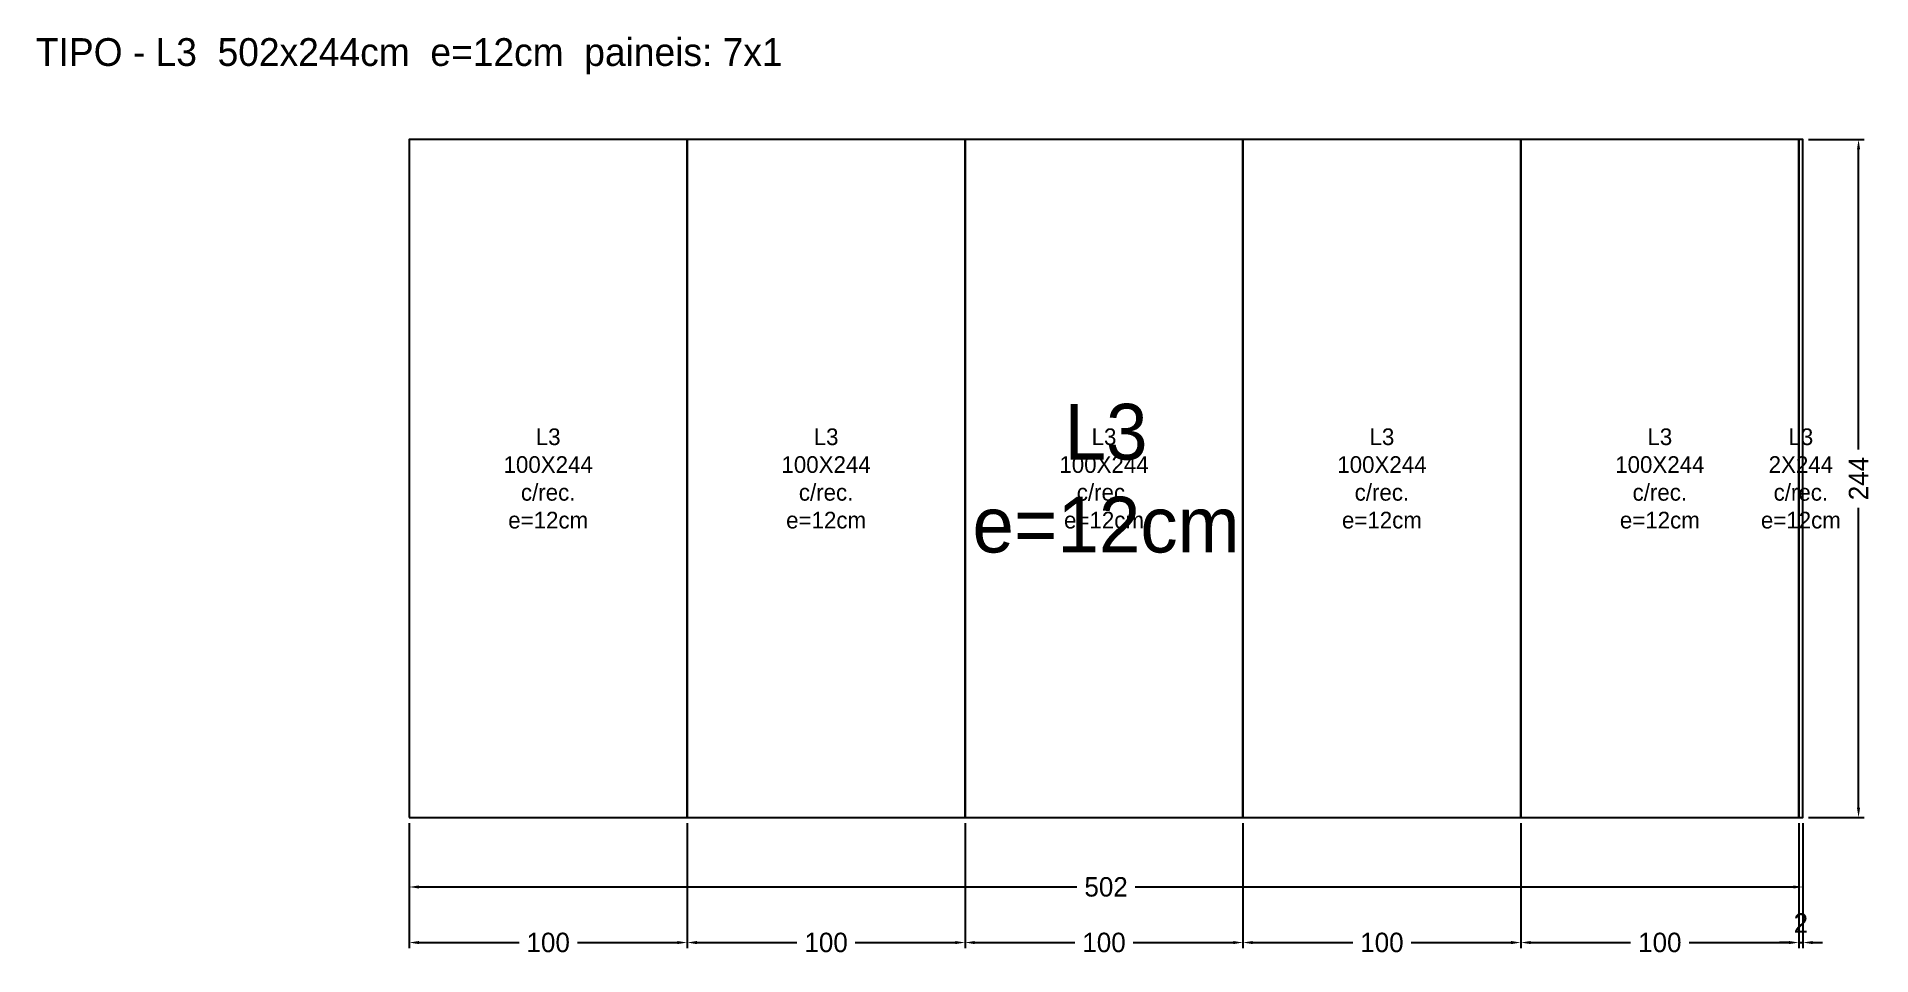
# Model space of a CAD drawing. Header units: metres. Extents: x -134 to 526, y -50 to 281.
import ezdxf

# ---------------------------------------------------------------- set-up
doc = ezdxf.new("R2010")
doc.units = ezdxf.units.M
for name, color, linetype in [('AUX00', 2, 'Continuous'), ('Contorno', 7, 'Continuous'), ('COTA', 3, 'Continuous'), ('NOMENCLATURA', 2, 'Continuous'), ('Paineis', 3, 'Continuous'), ('Texto Secao', 2, 'Continuous')]:
    doc.layers.add(name, color=color, linetype=linetype)
doc.dimstyles.new('COTA_LJ', dxfattribs={"dimtxt": 7, "dimasz": 3.5, "dimexe": 2, "dimexo": 2, "dimgap": 1.5, "dimtad": 1, "dimdec": 1, "dimcen": 2.5, "dimclrd": 3, "dimclre": 3, "dimclrt": 3, "dimazin": 3, "dimtfac": 1, "dimtmove": 0, "dimatfit": 3})

# ---------------------------------------------------------------- blocks, each defined once
blk = doc.blocks.new('_CLOSEDFILLED')
at = {"color": 0, "linetype": 'BYBLOCK'}
blk.add_solid([(-1, 0.16), (0, 0), (-1, -0.16)], dxfattribs=at)
blk = doc.blocks.new('*D1')
at = {"color": 3}
for p, q in [((0, -2), (0, -27)), ((501.5, -2), (501.5, -27)), ((3.5, -25), (240.25, -25)), ((261.25, -25), (498, -25))]:
    blk.add_line(p, q, dxfattribs=at)
at = {"layer": 'Defpoints'}
for p in [(0, 0), (501.5, 0), (0, -25)]:
    blk.add_point(p, dxfattribs=at)
at = {"layer": 'COTA', "color": 3, "xscale": 3.5, "yscale": 3.5, "rotation": 180}
blk.add_blockref('_CLOSEDFILLED', (0, -25), dxfattribs=at)
at = {"layer": 'COTA', "color": 3, "xscale": 3.5, "yscale": 3.5}
blk.add_blockref('_CLOSEDFILLED', (501.5, -25), dxfattribs=at)
at = {"layer": 'COTA', "color": 3, "insert": (250.75, -25), "char_height": 7, "attachment_point": 5}
blk.add_mtext('502', dxfattribs=at)
blk = doc.blocks.new('*D2')
at = {"color": 3}
for p, q in [((503.5, 244), (523.5, 244)), ((521.5, 132.5), (521.5, 240.5)), ((521.5, 3.5), (521.5, 111.5)), ((503.5, 0), (523.5, 0))]:
    blk.add_line(p, q, dxfattribs=at)
at = {"layer": 'Defpoints'}
for p in [(501.5, 244), (501.5, 0), (521.5, 0)]:
    blk.add_point(p, dxfattribs=at)
at = {"layer": 'COTA', "color": 3, "xscale": 3.5, "yscale": 3.5}
for p, rotation in [((521.5, 244), 90), ((521.5, 0), 270)]:
    blk.add_blockref('_CLOSEDFILLED', p, dxfattribs=dict(at, rotation=rotation))
at = {"layer": 'COTA', "color": 3, "insert": (521.5, 122), "char_height": 7, "attachment_point": 5, "rotation": 90}
blk.add_mtext('244', dxfattribs=at)
blk = doc.blocks.new('*D3')
at = {"color": 3}
for p, q in [((0, -2), (0, -47)), ((100, -2), (100, -47)), ((3.5, -45), (39.5, -45)), ((60.5, -45), (96.5, -45))]:
    blk.add_line(p, q, dxfattribs=at)
at = {"layer": 'Defpoints'}
for p in [(0, 0), (100, 0), (0, -45)]:
    blk.add_point(p, dxfattribs=at)
at = {"layer": 'COTA', "color": 3, "xscale": 3.5, "yscale": 3.5, "rotation": 180}
blk.add_blockref('_CLOSEDFILLED', (0, -45), dxfattribs=at)
at = {"layer": 'COTA', "color": 3, "xscale": 3.5, "yscale": 3.5}
blk.add_blockref('_CLOSEDFILLED', (100, -45), dxfattribs=at)
at = {"layer": 'COTA', "color": 3, "insert": (50, -45), "char_height": 7, "attachment_point": 5}
blk.add_mtext('100', dxfattribs=at)
blk = doc.blocks.new('*D4')
at = {"color": 3}
for p, q in [((100, -2), (100, -47)), ((200, -2), (200, -47)), ((103.5, -45), (139.5, -45)), ((160.5, -45), (196.5, -45))]:
    blk.add_line(p, q, dxfattribs=at)
at = {"layer": 'Defpoints'}
for p in [(100, 0), (200, 0), (100, -45)]:
    blk.add_point(p, dxfattribs=at)
at = {"layer": 'COTA', "color": 3, "xscale": 3.5, "yscale": 3.5, "rotation": 180}
blk.add_blockref('_CLOSEDFILLED', (100, -45), dxfattribs=at)
at = {"layer": 'COTA', "color": 3, "xscale": 3.5, "yscale": 3.5}
blk.add_blockref('_CLOSEDFILLED', (200, -45), dxfattribs=at)
at = {"layer": 'COTA', "color": 3, "insert": (150, -45), "char_height": 7, "attachment_point": 5}
blk.add_mtext('100', dxfattribs=at)
blk = doc.blocks.new('*D5')
at = {"color": 3}
for p, q in [((200, -2), (200, -47)), ((300, -2), (300, -47)), ((203.5, -45), (239.5, -45)), ((260.5, -45), (296.5, -45))]:
    blk.add_line(p, q, dxfattribs=at)
at = {"layer": 'Defpoints'}
for p in [(200, 0), (300, 0), (200, -45)]:
    blk.add_point(p, dxfattribs=at)
at = {"layer": 'COTA', "color": 3, "xscale": 3.5, "yscale": 3.5, "rotation": 180}
blk.add_blockref('_CLOSEDFILLED', (200, -45), dxfattribs=at)
at = {"layer": 'COTA', "color": 3, "xscale": 3.5, "yscale": 3.5}
blk.add_blockref('_CLOSEDFILLED', (300, -45), dxfattribs=at)
at = {"layer": 'COTA', "color": 3, "insert": (250, -45), "char_height": 7, "attachment_point": 5}
blk.add_mtext('100', dxfattribs=at)
blk = doc.blocks.new('*D6')
at = {"color": 3}
for p, q in [((300, -2), (300, -47)), ((400, -2), (400, -47)), ((303.5, -45), (339.5, -45)), ((360.5, -45), (396.5, -45))]:
    blk.add_line(p, q, dxfattribs=at)
at = {"layer": 'Defpoints'}
for p in [(300, 0), (400, 0), (300, -45)]:
    blk.add_point(p, dxfattribs=at)
at = {"layer": 'COTA', "color": 3, "xscale": 3.5, "yscale": 3.5, "rotation": 180}
blk.add_blockref('_CLOSEDFILLED', (300, -45), dxfattribs=at)
at = {"layer": 'COTA', "color": 3, "xscale": 3.5, "yscale": 3.5}
blk.add_blockref('_CLOSEDFILLED', (400, -45), dxfattribs=at)
at = {"layer": 'COTA', "color": 3, "insert": (350, -45), "char_height": 7, "attachment_point": 5}
blk.add_mtext('100', dxfattribs=at)
blk = doc.blocks.new('*D7')
at = {"color": 3}
for p, q in [((400, -2), (400, -47)), ((500, -2), (500, -47)), ((403.5, -45), (439.5, -45)), ((460.5, -45), (496.5, -45))]:
    blk.add_line(p, q, dxfattribs=at)
at = {"layer": 'Defpoints'}
for p in [(400, 0), (500, 0), (400, -45)]:
    blk.add_point(p, dxfattribs=at)
at = {"layer": 'COTA', "color": 3, "xscale": 3.5, "yscale": 3.5, "rotation": 180}
blk.add_blockref('_CLOSEDFILLED', (400, -45), dxfattribs=at)
at = {"layer": 'COTA', "color": 3, "xscale": 3.5, "yscale": 3.5}
blk.add_blockref('_CLOSEDFILLED', (500, -45), dxfattribs=at)
at = {"layer": 'COTA', "color": 3, "insert": (450, -45), "char_height": 7, "attachment_point": 5}
blk.add_mtext('100', dxfattribs=at)
blk = doc.blocks.new('*D8')
at = {"color": 3}
for p, q in [((500, -2), (500, -47)), ((501.5, -2), (501.5, -47)), ((496.5, -45), (493, -45)), ((500, -45), (501.5, -45)), ((505, -45), (508.5, -45))]:
    blk.add_line(p, q, dxfattribs=at)
at = {"layer": 'Defpoints'}
for p in [(500, 0), (501.5, 0), (500, -45)]:
    blk.add_point(p, dxfattribs=at)
at = {"layer": 'COTA', "color": 3, "xscale": 3.5, "yscale": 3.5}
blk.add_blockref('_CLOSEDFILLED', (500, -45), dxfattribs=at)
at = {"layer": 'COTA', "color": 3, "xscale": 3.5, "yscale": 3.5, "rotation": 180}
blk.add_blockref('_CLOSEDFILLED', (501.5, -45), dxfattribs=at)
at = {"layer": 'COTA', "color": 3, "insert": (500.75, -38), "char_height": 7, "attachment_point": 5}
blk.add_mtext('2', dxfattribs=at)

msp = doc.modelspace()

# ---------------------------------------------------------------- linework, layer by layer
at = {"layer": 'Contorno'}
msp.add_lwpolyline([(0, 0), (501.5, 0), (501.5, 244), (0, 244), (0, 0)], close=True, dxfattribs=at)
at = {"layer": 'Paineis'}
for points in [[(0, 0), (100, 0), (100, 244), (0, 244)], [(100, 0), (200, 0), (200, 244), (100, 244)], [(200, 0), (300, 0), (300, 244), (200, 244)], [(300, 0), (400, 0), (400, 244), (300, 244)], [(400, 0), (500, 0), (500, 244), (400, 244)], [(500, 0), (501.5, 0), (501.5, 244), (500, 244)]]:
    msp.add_lwpolyline(points, close=True, dxfattribs=at)

# ---------------------------------------------------------------- texts
at = {"layer": 'AUX00', "char_height": 6, "attachment_point": 5}
for s, insert, width in [('\\pxqc;L3^J100X244^Jc/rec.^Je=12cm', (50, 122), 100), ('\\pxqc;L3^J100X244^Jc/rec.^Je=12cm', (150, 122), 100), ('\\pxqc;L3^J100X244^Jc/rec.^Je=12cm', (250, 122), 100), ('\\pxqc;L3^J100X244^Jc/rec.^Je=12cm', (350, 122), 100), ('\\pxqc;L3^J100X244^Jc/rec.^Je=12cm', (450, 122), 100), ('\\pxqc;L3^J2X244^Jc/rec.^Je=12cm', (500.75, 122), 1.5)]:
    msp.add_mtext(s, dxfattribs=dict(at, insert=insert, width=width))
at = {"layer": 'NOMENCLATURA', "insert": (0, 274), "char_height": 10, "width": 521.5, "attachment_point": 5}
msp.add_mtext('TIPO - L3  502x244cm  e=12cm  paineis: 7x1', dxfattribs=at)
at = {"layer": 'Texto Secao', "insert": (250.75, 122), "char_height": 20.06, "width": 501.5, "attachment_point": 5}
msp.add_mtext('L3\\Pe=12cm', dxfattribs=at)

# ---------------------------------------------------------------- dimensions: what is measured, and where the dimension line sits
at = {"layer": 'COTA'}
dim = msp.add_linear_dim(base=(521.5, 0), p1=(501.5, 0), p2=(501.5, 244), angle=90, dimstyle='COTA_LJ', dxfattribs=at)
dim.commit()
dim.dimension.update_dxf_attribs({"geometry": '*D2', "text_midpoint": (521.5, 122)})
for base, p1, p2, picture, middle in [((0, -25), (0, 0), (501.5, 0), '*D1', (250.75, -25)), ((0, -45), (0, 0), (100, 0), '*D3', (50, -45)), ((100, -45), (100, 0), (200, 0), '*D4', (150, -45)), ((200, -45), (200, 0), (300, 0), '*D5', (250, -45)), ((300, -45), (300, 0), (400, 0), '*D6', (350, -45)), ((400, -45), (400, 0), (500, 0), '*D7', (450, -45)), ((500, -45), (500, 0), (501.5, 0), '*D8', (500.75, -38))]:
    dim = msp.add_linear_dim(base=base, p1=p1, p2=p2, dimstyle='COTA_LJ', dxfattribs=at)
    dim.commit()
    dim.dimension.update_dxf_attribs({"geometry": picture, "text_midpoint": middle})

doc.saveas('drawing.dxf')
